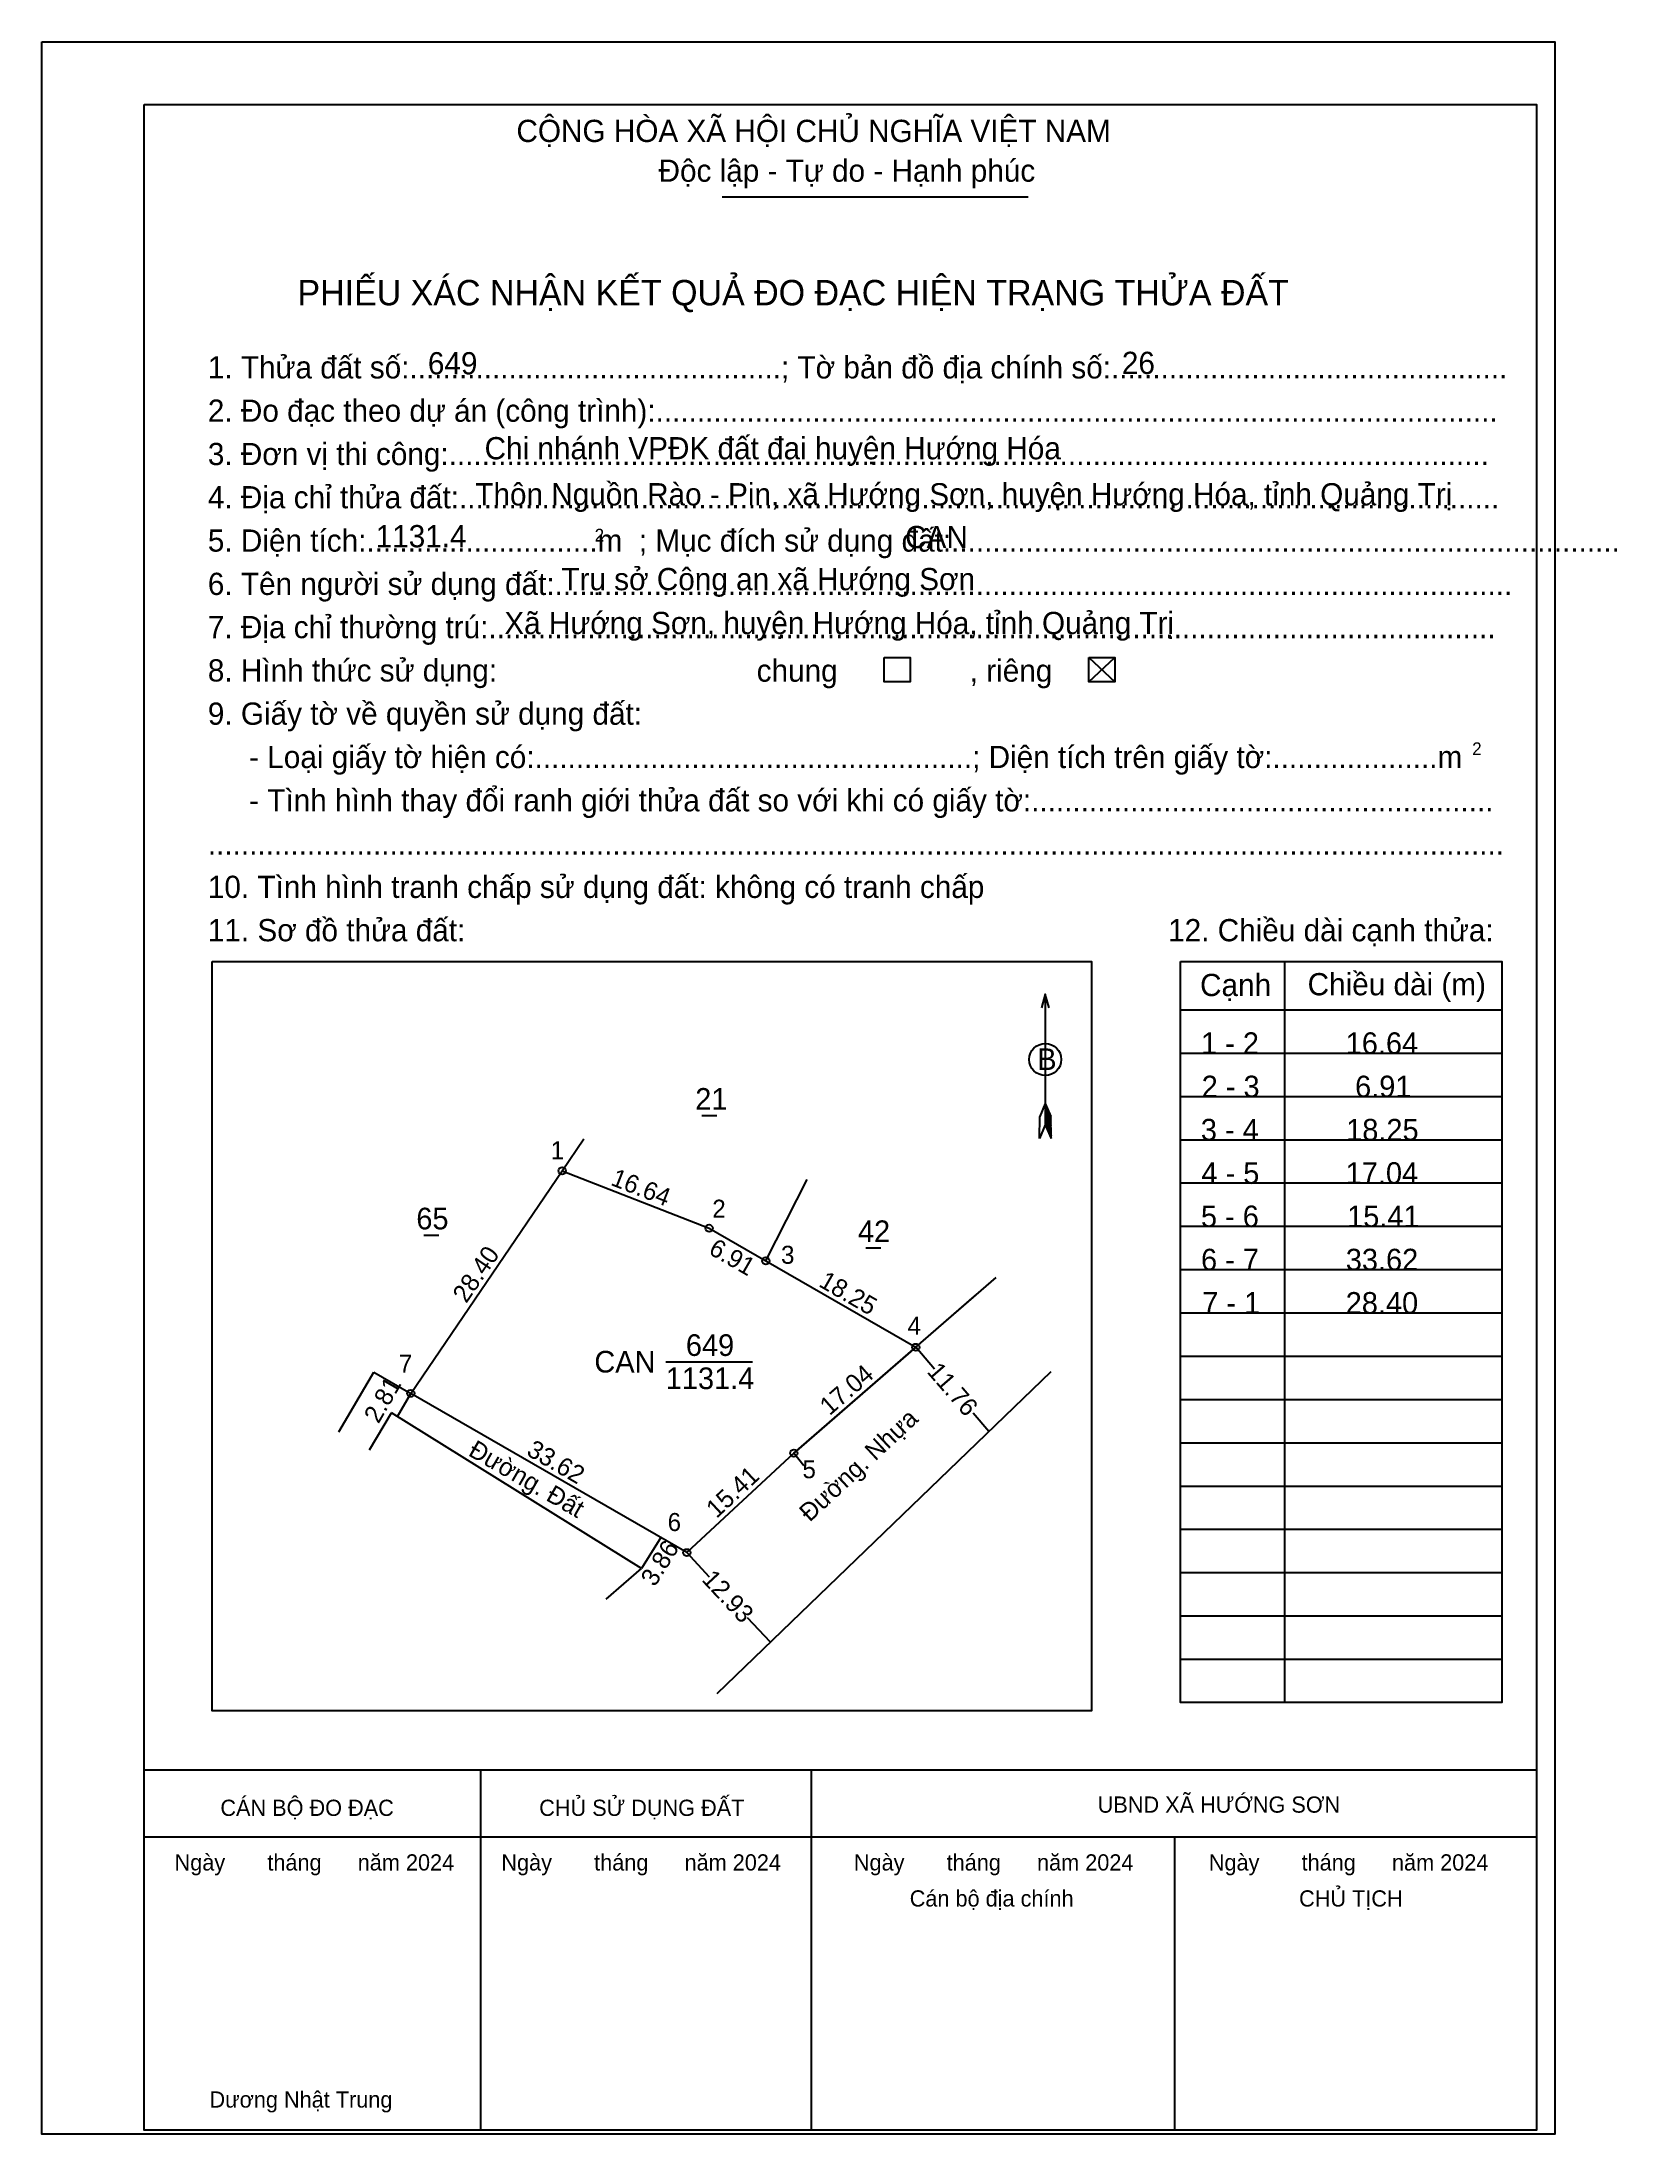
# Model space of a CAD drawing. Extents: x 543759 to 543925, y 1854594 to 1854815.
import ezdxf

# ---------------------------------------------------------------- set-up
doc = ezdxf.new("R2010")
doc.units = 0
for name, color, linetype in [('Level 1', 7, 'Continuous'), ('Level 10', 7, 'Continuous'), ('Level 11', 7, 'Continuous'), ('Level 13', 7, 'Continuous'), ('Level 2', 7, 'Continuous'), ('Level 23', 7, 'Continuous'), ('Level 27', 7, 'Continuous'), ('Level 3', 7, 'Continuous'), ('Level 36', 7, 'Continuous'), ('Level 48', 7, 'Continuous'), ('Level 49', 7, 'Continuous'), ('Level 50', 7, 'Continuous'), ('Level 52', 7, 'Continuous'), ('Level 6', 7, 'Continuous'), ('Level 9', 7, 'Continuous')]:
    doc.layers.add(name, color=color, linetype=linetype)

msp = doc.modelspace()

# ---------------------------------------------------------------- linework, layer by layer
at = {"layer": 'Level 1'}
for p, q in [((543758.82, 1854812.4), (543758.82, 1854812.4)), ((543830.57, 1854798.4), (543862.84, 1854798.4)), ((543869.24, 1854749.81), (543871.98, 1854747.25)), ((543869.24, 1854747.25), (543871.98, 1854749.81)), ((543776.79, 1854717.73), (543776.79, 1854717.73)), ((543889.89, 1854717.75), (543889.89, 1854639.59)), ((543864.66, 1854714.31), (543864.66, 1854700.5)), ((543878.93, 1854712.65), (543912.8, 1854712.65)), ((543878.93, 1854708.09), (543912.8, 1854708.09)), ((543864.66, 1854702.78), (543864.08, 1854701.38)), ((543864.66, 1854702.78), (543865.25, 1854701.38)), ((543864.66, 1854702.59), (543865.25, 1854701.17)), ((543864.66, 1854702.39), (543865.25, 1854700.97)), ((543864.66, 1854702.19), (543865.25, 1854700.77)), ((543864.66, 1854701.98), (543865.25, 1854700.56)), ((543864.66, 1854701.79), (543865.25, 1854700.36)), ((543878.93, 1854703.52), (543912.8, 1854703.52)), ((543864.05, 1854699.09), (543864.08, 1854701.38)), ((543864.66, 1854700.5), (543864.05, 1854699.09)), ((543864.66, 1854701.59), (543865.25, 1854700.15)), ((543864.66, 1854701.39), (543865.26, 1854699.95)), ((543864.66, 1854701.19), (543865.26, 1854699.74)), ((543864.66, 1854701), (543865.26, 1854699.53)), ((543864.66, 1854700.8), (543865.27, 1854699.34)), ((543864.66, 1854700.5), (543865.27, 1854699.09)), ((543865.27, 1854699.09), (543865.25, 1854701.38)), ((543878.93, 1854698.95), (543912.8, 1854698.95)), ((543878.93, 1854694.39), (543912.8, 1854694.39)), ((543878.93, 1854689.82), (543912.8, 1854689.82)), ((543878.93, 1854685.25), (543912.8, 1854685.25)), ((543878.93, 1854680.69), (543912.8, 1854680.69)), ((543878.93, 1854676.12), (543912.8, 1854676.12)), ((543878.93, 1854671.55), (543912.8, 1854671.55)), ((543878.93, 1854666.99), (543912.8, 1854666.99)), ((543878.93, 1854662.42), (543912.8, 1854662.42)), ((543878.93, 1854657.86), (543912.8, 1854657.86)), ((543878.93, 1854653.29), (543912.8, 1854653.29)), ((543878.93, 1854648.72), (543912.8, 1854648.72)), ((543878.93, 1854644.16), (543912.8, 1854644.16)), ((543916.49, 1854632.43), (543769.61, 1854632.43)), ((543869.25, 1854632.43), (543869.25, 1854632.43)), ((543916.49, 1854625.39), (543769.61, 1854625.39)), ((543916.14, 1854594.46), (543769.61, 1854594.46))]:
    msp.add_line(p, q, dxfattribs=at)
for points in [[(543776.79, 1854717.73), (543869.54, 1854717.73), (543869.54, 1854638.71), (543776.79, 1854638.71)], [(543878.93, 1854717.75), (543912.8, 1854717.75), (543912.8, 1854639.59), (543878.93, 1854639.59)]]:
    msp.add_lwpolyline(points, close=True, dxfattribs=at)
msp.add_lwpolyline([(543865.06, 1854712.85), (543864.66, 1854714.31), (543864.26, 1854712.85)], dxfattribs=at)
msp.add_circle((543864.66, 1854707.41), 1.69, dxfattribs=at)
at = {"layer": 'Level 10'}
for p, q in [((543813.7, 1854695.66), (543816, 1854699.04)), ((543797.73, 1854672.19), (543813.7, 1854695.66)), ((543813.7, 1854695.66), (543829.2, 1854689.61)), ((543829.2, 1854689.61), (543835.19, 1854686.16)), ((543835.19, 1854686.16), (543851, 1854677.05)), ((543851, 1854677.05), (543838.13, 1854665.89)), ((543852.99, 1854674.76), (543851, 1854677.05)), ((543790.15, 1854668.12), (543793.83, 1854674.43)), ((543793.83, 1854674.43), (543797.73, 1854672.19)), ((543796.32, 1854669.75), (543797.73, 1854672.19)), ((543826.85, 1854655.39), (543797.73, 1854672.19)), ((543793.37, 1854666.25), (543795.7, 1854670.14)), ((543822.07, 1854653.7), (543795.7, 1854670.14)), ((543858.7, 1854668.17), (543857.04, 1854670.09)), ((543838.13, 1854665.89), (543826.85, 1854655.39)), ((543824.11, 1854656.97), (543822.07, 1854653.7)), ((543829.25, 1854652.82), (543826.85, 1854655.39)), ((543818.33, 1854650.5), (543822.07, 1854653.7)), ((543835.66, 1854645.93), (543833.26, 1854648.51)), ((543805.14, 1854594.46), (543805.14, 1854632.43)), ((543839.99, 1854594.46), (543839.99, 1854632.43)), ((543878.34, 1854594.46), (543878.34, 1854625.39))]:
    msp.add_line(p, q, dxfattribs=at)
at = {"layer": 'Level 11'}
for centre in [(543813.7, 1854695.66), (543829.2, 1854689.61), (543835.19, 1854686.16), (543851, 1854677.05), (543797.73, 1854672.19), (543797.73, 1854672.19), (543838.13, 1854665.89), (543826.85, 1854655.39)]:
    msp.add_circle(centre, 0.381, dxfattribs=at)
at = {"layer": 'Level 2'}
msp.add_lwpolyline([(543758.82, 1854814.76), (543918.39, 1854814.76), (543918.39, 1854594.05), (543758.82, 1854594.05)], close=True, dxfattribs=at)
at = {"layer": 'Level 23'}
for points in [[(543839.19, 1854664.56), (543838.13, 1854665.89), (543851, 1854677.05), (543857.2, 1854682.43), (543857.85, 1854682.99)], [(543865.23, 1854674.47), (543830.03, 1854640.5)]]:
    msp.add_lwpolyline(points, dxfattribs=at)
at = {"layer": 'Level 27'}
for p, q in [((543835.19, 1854686.16), (543839.53, 1854694.76)), ((543851, 1854677.05), (543859.47, 1854684.4))]:
    msp.add_line(p, q, dxfattribs=at)
at = {"layer": 'Level 3'}
msp.add_lwpolyline([(543769.61, 1854808.14), (543916.49, 1854808.14), (543916.49, 1854594.46), (543769.61, 1854594.46)], close=True, dxfattribs=at)
at = {"layer": 'Level 50'}
for points in [[(543847.68, 1854749.81), (543850.42, 1854749.81), (543850.42, 1854747.25), (543847.68, 1854747.25)], [(543869.24, 1854749.81), (543871.98, 1854749.81), (543871.98, 1854747.25), (543869.24, 1854747.25)]]:
    msp.add_lwpolyline(points, close=True, dxfattribs=at)
at = {"layer": 'Level 9'}
for p, q in [((543828.43, 1854701.5), (543830.01, 1854701.5)), ((543799.11, 1854688.88), (543800.68, 1854688.88)), ((543845.72, 1854687.54), (543847.3, 1854687.54)), ((543824.62, 1854675.53), (543833.79, 1854675.53))]:
    msp.add_line(p, q, dxfattribs=at)

# ---------------------------------------------------------------- texts
at = {"layer": 'Level 1'}
for s, height, p in [('CỘNG HÒA XÃ HỘI CHỦ NGHĨA VIỆT NAM', 2.3439, (543808.88, 1854804.19)), ('Độc lập - Tự do - Hạnh phúc', 2.3439, (543823.87, 1854800)), ('PHIẾU XÁC NHẬN KẾT QUẢ ĐO ĐẠC HIỆN TRẠNG THỬA ĐẤT', 2.6791, (543785.78, 1854786.96)), ('1. Thửa đất số:.............................................; Tờ bản đồ địa chính số:................................................', 2.34392, (543776.33, 1854779.25)), ('2. Đo đạc theo dự án (công trình):......................................................................................................', 2.34392, (543776.33, 1854774.68)), ('3. Đơn vị thi công:..............................................................................................................................', 2.34392, (543776.33, 1854770.11)), ('4. Địa chỉ thửa đất:..............................................................................................................................', 2.34392, (543776.33, 1854765.55)), ('5. Diện tích:............................m  ; Mục đích sử dụng đất:.................................................................................', 2.34392, (543776.33, 1854760.98)), ('2', 1.34, (543817.13, 1854762.05)), ('6. Tên người sử dụng đất:....................................................................................................................', 2.34392, (543776.33, 1854756.41)), ('7. Địa chỉ thường trú:..........................................................................................................................', 2.34392, (543776.33, 1854751.85)), ('chung                , riêng', 2.3439, (543834.22, 1854747.26)), ('9. Giấy tờ về quyền sử dụng đất:', 2.3439, (543776.33, 1854742.72)), ('     - Loại giấy tờ hiện có:.....................................................; Diện tích trên giấy tờ:....................m', 2.34392, (543776.33, 1854738.15)), ('2', 1.34, (543909.69, 1854739.52)), ('     - Tình hình thay đổi ranh giới thửa đất so với khi có giấy tờ:........................................................', 2.34392, (543776.33, 1854733.58)), ('.............................................................................................................................................................', 2.34392, (543776.33, 1854729.02)), ('10. Tình hình tranh chấp sử dụng đất: không có tranh chấp', 2.3439, (543776.33, 1854724.45)), ('11. Sơ đồ thửa đất:', 2.3439, (543776.33, 1854719.88)), ('12. Chiều dài cạnh thửa:', 2.3439, (543877.62, 1854719.88)), ('Cạnh', 2.344, (543880.99, 1854714.1)), ('Chiều dài (m)', 2.3439, (543892.33, 1854714.18)), ('B', 2.28, (543863.82, 1854706.3))]:
    msp.add_text(s, height=height, dxfattribs=at).set_placement(p)
at = {"layer": 'Level 10'}
for s, rotation, p in [('11.76', 310.9361, (543852.1, 1854674.43)), ('2.81', 60.0291, (543794.33, 1854668.91)), ('3.86', 58.0591, (543823.48, 1854651.7)), ('12.93', 312.9408, (543828.33, 1854652.48))]:
    msp.add_text(s, height=1.903, rotation=rotation, dxfattribs=at).set_placement(p)
for s, p in [('CÁN BỘ ĐO ĐẠC', (543777.65, 1854627.62)), ('CHỦ SỬ DỤNG ĐẤT', (543811.28, 1854627.62)), ('UBND XÃ HƯỚNG SƠN', (543870.19, 1854627.96)), ('Ngày       tháng      năm 2024', (543772.82, 1854621.86)), ('Ngày       tháng      năm 2024', (543807.29, 1854621.86)), ('Ngày       tháng      năm 2024', (543844.47, 1854621.86)), ('Ngày       tháng      năm 2024', (543881.91, 1854621.86)), ('CHỦ TỊCH', (543891.43, 1854618.06)), ('Cán bộ địa chính', (543850.36, 1854618.06)), ('Dương Nhật Trung', (543776.5, 1854596.85))]:
    msp.add_text(s, height=1.71, dxfattribs=at).set_placement(p)
at = {"layer": 'Level 13'}
for s, p in [('649', (543826.75, 1854676.14)), ('CAN', (543817.1, 1854674.39)), ('1131.4', (543824.63, 1854672.64))]:
    msp.add_text(s, height=2.283, dxfattribs=at).set_placement(p)
at = {"layer": 'Level 36'}
for s, p in [('21', (543827.74, 1854702.11)), ('65', (543798.32, 1854689.49)), ('42', (543844.9, 1854688.15))]:
    msp.add_text(s, height=2.283, dxfattribs=at).set_placement(p)
at = {"layer": 'Level 48'}
msp.add_text('8. Hình thức sử dụng:', height=2.344, dxfattribs=at).set_placement((543776.33, 1854747.28))
at = {"layer": 'Level 49'}
for s, height, rotation, p in [('16.64', 1.903, 338.6618, (543818.72, 1854694.2)), ('28.40', 1.903, 55.7601, (543803.59, 1854681.61)), ('6.91', 1.903, 330.0534, (543829.03, 1854686.98)), ('18.25', 1.903, 330.0534, (543840.66, 1854683.54)), ('17.04', 1.903, 40.9361, (543841.91, 1854669.78)), ('Ðường. Nhựa', 1.9026, 42.9408, (543839.81, 1854658.55)), ('Đường. Đất', 1.903, 330.0291, (543803.69, 1854665.7)), ('33.62', 1.903, 330.0291, (543809.83, 1854665.74)), ('15.41', 1.903, 42.9408, (543829.99, 1854658.94))]:
    msp.add_text(s, height=height, rotation=rotation, dxfattribs=at).set_placement(p)
at = {"layer": 'Level 52'}
for s, p in [('1 - 2', (543881.09, 1854707.99)), ('16.64', (543896.35, 1854707.99)), ('2 - 3', (543881.16, 1854703.42)), ('6.91', (543897.34, 1854703.42)), ('3 - 4', (543881.07, 1854698.86)), ('18.25', (543896.4, 1854698.86)), ('4 - 5', (543881.13, 1854694.29)), ('17.04', (543896.35, 1854694.29)), ('5 - 6', (543881.08, 1854689.72)), ('15.41', (543896.5, 1854689.72)), ('6 - 7', (543881.09, 1854685.16)), ('33.62', (543896.36, 1854685.16)), ('7 - 1', (543881.22, 1854680.59)), ('28.40', (543896.35, 1854680.59))]:
    msp.add_text(s, height=2.283, dxfattribs=at).set_placement(p)
at = {"layer": 'Level 6'}
for s, p in [('649', (543799.54, 1854779.68)), ('26', (543872.74, 1854779.72)), ('Chi nhánh VPĐK đất đai huyện Hướng Hóa', (543805.52, 1854770.72)), ('Thôn Nguồn Rào - Pin, xã Hướng Sơn, huyện Hướng Hóa, tỉnh Quảng Trị', (543804.54, 1854765.86)), ('1131.4', (543794.03, 1854761.44)), ('CAN', (543849.88, 1854761.35)), ('Trụ sở Công an xã Hướng Sơn', (543813.62, 1854756.91)), ('Xã Hướng Sơn, huyện Hướng Hóa, tỉnh Quảng Trị', (543807.6, 1854752.28))]:
    msp.add_text(s, height=2.344, dxfattribs=at).set_placement(p)
at = {"layer": 'Level 9'}
for s, p in [('1', (543812.5, 1854696.89)), ('2', (543829.54, 1854690.72)), ('3', (543836.79, 1854685.86)), ('4', (543850.13, 1854678.37)), ('7', (543796.48, 1854674.36)), ('5', (543839.05, 1854663.24)), ('6', (543824.83, 1854657.67))]:
    msp.add_text(s, height=1.9, dxfattribs=at).set_placement(p)

doc.saveas('drawing.dxf')
